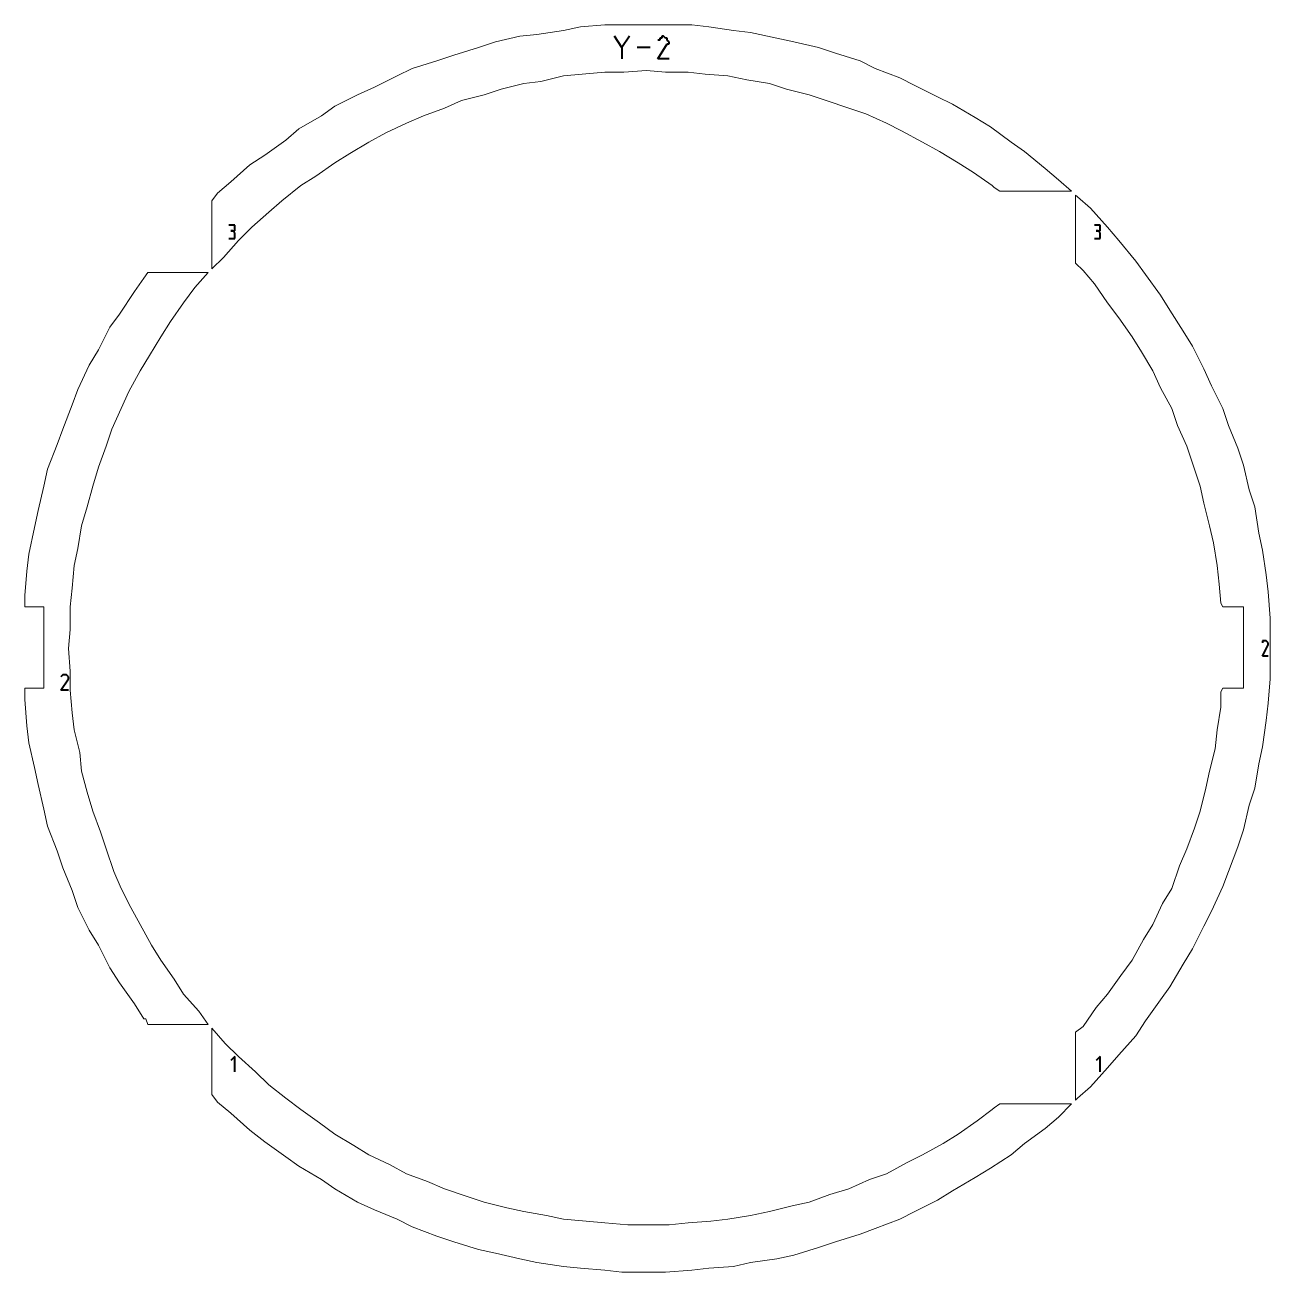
# Model space of a CAD drawing. Header units: millimetres. Extents: x -99 to 99, y -143 to 131.
# Drawn here: x -31.1 to 34.8, y -142.2 to -76.2 of the extents above; entities that cross this region are included whole.
import ezdxf

# ---------------------------------------------------------------- set-up
doc = ezdxf.new("R2010")
doc.units = ezdxf.units.MM
doc.header["$MEASUREMENT"] = 0
doc.layers.add('layer 1', color=7, linetype='Continuous')

msp = doc.modelspace()

# ---------------------------------------------------------------- linework, layer by layer
at = {"layer": 'layer 1', "color": 5, "lineweight": 13}
for points in [[(-2.645, -76.5404), (-2.645, -76.5404), (-4.0446, -76.7388), (-4.0446, -76.7388)], [(-1.7427, -76.3393), (-1.7427, -76.3393), (-2.645, -76.5404), (-2.645, -76.5404)], [(-0.4436, -76.2388), (-0.4436, -76.2388), (-1.7427, -76.3393), (-1.7427, -76.3393)], [(0.456, -76.2388), (0.456, -76.2388), (-0.4436, -76.2388), (-0.4436, -76.2388)], [(1.8556, -76.2388), (1.8556, -76.2388), (0.456, -76.2388), (0.456, -76.2388)], [(2.7578, -76.2388), (2.7578, -76.2388), (1.8556, -76.2388), (1.8556, -76.2388)], [(4.1575, -76.2388), (4.1575, -76.2388), (2.7578, -76.2388), (2.7578, -76.2388)], [(5.0571, -76.3393), (5.0571, -76.3393), (4.1575, -76.2388), (4.1575, -76.2388)], [(6.3562, -76.5404), (6.3562, -76.5404), (5.0571, -76.3393), (5.0571, -76.3393)], [(7.2557, -76.641), (7.2557, -76.641), (6.3562, -76.5404), (6.3562, -76.5404)], [(-6.2433, -77.141), (-6.2433, -77.141), (-7.1429, -77.44), (-7.1429, -77.44)], [(-4.9442, -76.8394), (-4.9442, -76.8394), (-6.2433, -77.141), (-6.2433, -77.141)], [(-4.0446, -76.7388), (-4.0446, -76.7388), (-4.9442, -76.8394), (-4.9442, -76.8394)], [(8.658, -76.9399), (8.658, -76.9399), (7.2557, -76.641), (7.2557, -76.641)], [(9.5576, -77.141), (9.5576, -77.141), (8.658, -76.9399), (8.658, -76.9399)], [(10.8567, -77.44), (10.8567, -77.44), (9.5576, -77.141), (9.5576, -77.141)], [(-8.4446, -77.8395), (-8.4446, -77.8395), (-9.3442, -78.1411), (-9.3442, -78.1411)], [(-7.1429, -77.44), (-7.1429, -77.44), (-8.4446, -77.8395), (-8.4446, -77.8395)], [(11.7563, -77.739), (11.7563, -77.739), (10.8567, -77.44), (10.8567, -77.44)], [(13.0581, -78.1411), (13.0581, -78.1411), (11.7563, -77.739), (11.7563, -77.739)], [(-10.6433, -78.5407), (-10.6433, -78.5407), (-11.445, -78.9402), (-11.445, -78.9402)], [(-9.3442, -78.1411), (-9.3442, -78.1411), (-10.6433, -78.5407), (-10.6433, -78.5407)], [(13.8571, -78.5407), (13.8571, -78.5407), (13.0581, -78.1411), (13.0581, -78.1411)], [(15.1588, -79.0407), (15.1588, -79.0407), (13.8571, -78.5407), (13.8571, -78.5407)], [(-11.445, -78.9402), (-11.445, -78.9402), (-12.6436, -79.5408), (-12.6436, -79.5408)], [(-3.8435, -79.2392), (-3.8435, -79.2392), (-2.645, -78.9402), (-2.645, -78.9402)], [(-2.645, -78.9402), (-2.645, -78.9402), (-1.6448, -78.8396), (-1.6448, -78.8396)], [(-1.6448, -78.8396), (-1.6448, -78.8396), (-0.4436, -78.7391), (-0.4436, -78.7391)], [(-0.4436, -78.7391), (-0.4436, -78.7391), (0.5565, -78.7391), (0.5565, -78.7391)], [(0.5565, -78.7391), (0.5565, -78.7391), (1.7577, -78.6412), (1.7577, -78.6412)], [(1.7577, -78.6412), (1.7577, -78.6412), (2.7578, -78.7391), (2.7578, -78.7391)], [(2.7578, -78.7391), (2.7578, -78.7391), (3.9564, -78.7391), (3.9564, -78.7391)], [(3.9564, -78.7391), (3.9564, -78.7391), (4.856, -78.8396), (4.856, -78.8396)], [(4.856, -78.8396), (4.856, -78.8396), (6.0572, -78.9402), (6.0572, -78.9402)], [(6.0572, -78.9402), (6.0572, -78.9402), (7.0573, -79.1413), (7.0573, -79.1413)], [(7.0573, -79.1413), (7.0573, -79.1413), (8.2559, -79.3397), (8.2559, -79.3397)], [(15.9579, -79.4402), (15.9579, -79.4402), (15.1588, -79.0407), (15.1588, -79.0407)], [(-12.6436, -79.5408), (-12.6436, -79.5408), (-13.5458, -79.9403), (-13.5458, -79.9403)], [(-6.8439, -79.9403), (-6.8439, -79.9403), (-5.9443, -79.6413), (-5.9443, -79.6413)], [(-5.9443, -79.6413), (-5.9443, -79.6413), (-4.7431, -79.3397), (-4.7431, -79.3397)], [(-4.7431, -79.3397), (-4.7431, -79.3397), (-3.8435, -79.2392), (-3.8435, -79.2392)], [(8.2559, -79.3397), (8.2559, -79.3397), (9.1581, -79.6413), (9.1581, -79.6413)], [(9.1581, -79.6413), (9.1581, -79.6413), (10.3567, -79.9403), (10.3567, -79.9403)], [(17.1565, -80.0408), (17.1565, -80.0408), (15.9579, -79.4402), (15.9579, -79.4402)], [(-13.5458, -79.9403), (-13.5458, -79.9403), (-14.7444, -80.5409), (-14.7444, -80.5409)], [(-8.9447, -80.6388), (-8.9447, -80.6388), (-8.0451, -80.2393), (-8.0451, -80.2393)], [(-8.0451, -80.2393), (-8.0451, -80.2393), (-6.8439, -79.9403), (-6.8439, -79.9403)], [(10.3567, -79.9403), (10.3567, -79.9403), (11.2562, -80.2393), (11.2562, -80.2393)], [(11.2562, -80.2393), (11.2562, -80.2393), (12.4575, -80.6388), (12.4575, -80.6388)], [(17.9581, -80.4404), (17.9581, -80.4404), (17.1565, -80.0408), (17.1565, -80.0408)], [(19.1567, -81.1389), (19.1567, -81.1389), (17.9581, -80.4404), (17.9581, -80.4404)], [(-15.4455, -81.041), (-15.4455, -81.041), (-16.6441, -81.7395), (-16.6441, -81.7395)], [(-14.7444, -80.5409), (-14.7444, -80.5409), (-15.4455, -81.041), (-15.4455, -81.041)], [(-10.9449, -81.4405), (-10.9449, -81.4405), (-10.0454, -81.041), (-10.0454, -81.041)], [(-10.0454, -81.041), (-10.0454, -81.041), (-8.9447, -80.6388), (-8.9447, -80.6388)], [(12.4575, -80.6388), (12.4575, -80.6388), (13.357, -80.9404), (13.357, -80.9404)], [(13.357, -80.9404), (13.357, -80.9404), (14.4577, -81.4405), (14.4577, -81.4405)], [(19.9584, -81.6389), (19.9584, -81.6389), (19.1567, -81.1389), (19.1567, -81.1389)], [(-16.6441, -81.7395), (-16.6441, -81.7395), (-17.3452, -82.3401), (-17.3452, -82.3401)], [(-12.0456, -81.9406), (-12.0456, -81.9406), (-10.9449, -81.4405), (-10.9449, -81.4405)], [(14.4577, -81.4405), (14.4577, -81.4405), (15.2567, -81.84), (15.2567, -81.84)], [(15.2567, -81.84), (15.2567, -81.84), (16.3574, -82.4406), (16.3574, -82.4406)], [(21.0591, -82.4406), (21.0591, -82.4406), (19.9584, -81.6389), (19.9584, -81.6389)], [(-17.3452, -82.3401), (-17.3452, -82.3401), (-18.4459, -83.1391), (-18.4459, -83.1391)], [(-13.9453, -83.0412), (-13.9453, -83.0412), (-12.9452, -82.4406), (-12.9452, -82.4406)], [(-12.9452, -82.4406), (-12.9452, -82.4406), (-12.0456, -81.9406), (-12.0456, -81.9406)], [(16.3574, -82.4406), (16.3574, -82.4406), (17.257, -82.9407), (17.257, -82.9407)], [(21.7576, -82.9407), (21.7576, -82.9407), (21.0591, -82.4406), (21.0591, -82.4406)], [(-18.4459, -83.1391), (-18.4459, -83.1391), (-19.2449, -83.6392), (-19.2449, -83.6392)], [(-14.7444, -83.5413), (-14.7444, -83.5413), (-13.9453, -83.0412), (-13.9453, -83.0412)], [(17.257, -82.9407), (17.257, -82.9407), (18.2571, -83.5413), (18.2571, -83.5413)], [(22.8582, -83.8403), (22.8582, -83.8403), (21.7576, -82.9407), (21.7576, -82.9407)], [(-19.2449, -83.6392), (-19.2449, -83.6392), (-20.245, -84.5414), (-20.245, -84.5414)], [(-15.7445, -84.2398), (-15.7445, -84.2398), (-14.7444, -83.5413), (-14.7444, -83.5413)], [(18.2571, -83.5413), (18.2571, -83.5413), (19.0588, -84.0414), (19.0588, -84.0414)], [(-16.5435, -84.7398), (-16.5435, -84.7398), (-15.7445, -84.2398), (-15.7445, -84.2398)], [(19.0588, -84.0414), (19.0588, -84.0414), (20.0589, -84.7398), (20.0589, -84.7398)], [(23.5594, -84.4409), (23.5594, -84.4409), (22.8582, -83.8403), (22.8582, -83.8403)], [(24.2579, -85.0415), (24.2579, -85.0415), (23.5594, -84.4409), (23.5594, -84.4409)], [(-20.9462, -85.1394), (-20.9462, -85.1394), (-21.2452, -85.5415), (-21.2452, -85.5415)], [(-20.245, -84.5414), (-20.245, -84.5414), (-20.9462, -85.1394), (-20.9462, -85.1394)], [(-17.5437, -85.5415), (-17.5437, -85.5415), (-16.5435, -84.7398), (-16.5435, -84.7398)], [(20.0589, -84.7398), (20.0589, -84.7398), (20.1568, -84.8404), (20.1568, -84.8404)], [(20.1568, -84.8404), (20.1568, -84.8404), (20.4585, -85.0415), (20.4585, -85.0415)], [(20.4585, -85.0415), (20.4585, -85.0415), (24.2579, -85.0415), (24.2579, -85.0415)], [(-21.2452, -85.5415), (-21.2452, -85.5415), (-21.2452, -89.1399), (-21.2452, -89.1399)], [(-18.2448, -86.1395), (-18.2448, -86.1395), (-17.5437, -85.5415), (-17.5437, -85.5415)], [(24.5595, -85.3405), (24.5595, -85.3405), (24.459, -85.2399), (24.459, -85.2399)], [(24.459, -85.2399), (24.459, -85.2399), (24.459, -88.8409), (24.459, -88.8409)], [(25.258, -85.9411), (25.258, -85.9411), (24.5595, -85.3405), (24.5595, -85.3405)], [(-19.1444, -86.9412), (-19.1444, -86.9412), (-18.2448, -86.1395), (-18.2448, -86.1395)], [(26.1576, -86.9412), (26.1576, -86.9412), (25.258, -85.9411), (25.258, -85.9411)], [(-19.8455, -87.6397), (-19.8455, -87.6397), (-19.1444, -86.9412), (-19.1444, -86.9412)], [(26.7582, -87.6397), (26.7582, -87.6397), (26.1576, -86.9412), (26.1576, -86.9412)], [(-20.6446, -88.5393), (-20.6446, -88.5393), (-19.8455, -87.6397), (-19.8455, -87.6397)], [(27.6578, -88.7403), (27.6578, -88.7403), (26.7582, -87.6397), (26.7582, -87.6397)], [(-21.2452, -89.1399), (-21.2452, -89.1399), (-20.6446, -88.5393), (-20.6446, -88.5393)], [(24.459, -88.8409), (24.459, -88.8409), (24.8585, -89.2404), (24.8585, -89.2404)], [(28.1578, -89.4415), (28.1578, -89.4415), (27.6578, -88.7403), (27.6578, -88.7403)], [(-24.8461, -89.6399), (-24.8461, -89.6399), (-25.3462, -90.3411), (-25.3462, -90.3411)], [(-24.6451, -89.341), (-24.6451, -89.341), (-24.8461, -89.6399), (-24.8461, -89.6399)], [(-21.4463, -89.341), (-21.4463, -89.341), (-24.6451, -89.341), (-24.6451, -89.341)], [(-22.1448, -90.14), (-22.1448, -90.14), (-21.4463, -89.341), (-21.4463, -89.341)], [(24.8585, -89.2404), (24.8585, -89.2404), (25.4591, -89.9416), (25.4591, -89.9416)], [(28.9595, -90.5395), (28.9595, -90.5395), (28.1578, -89.4415), (28.1578, -89.4415)], [(-25.3462, -90.3411), (-25.3462, -90.3411), (-26.1453, -91.5396), (-26.1453, -91.5396)], [(-22.7454, -90.9417), (-22.7454, -90.9417), (-22.1448, -90.14), (-22.1448, -90.14)], [(25.4591, -89.9416), (25.4591, -89.9416), (26.1576, -90.9417), (26.1576, -90.9417)], [(-23.4465, -91.9392), (-23.4465, -91.9392), (-22.7454, -90.9417), (-22.7454, -90.9417)], [(26.1576, -90.9417), (26.1576, -90.9417), (26.7582, -91.7407), (26.7582, -91.7407)], [(29.4596, -91.3412), (29.4596, -91.3412), (28.9595, -90.5395), (28.9595, -90.5395)], [(-26.1453, -91.5396), (-26.1453, -91.5396), (-26.6453, -92.2408), (-26.6453, -92.2408)], [(26.7582, -91.7407), (26.7582, -91.7407), (27.4593, -92.7408), (27.4593, -92.7408)], [(30.1581, -92.4392), (30.1581, -92.4392), (29.4596, -91.3412), (29.4596, -91.3412)], [(-26.6453, -92.2408), (-26.6453, -92.2408), (-27.2459, -93.4393), (-27.2459, -93.4393)], [(-23.9466, -92.7408), (-23.9466, -92.7408), (-23.4465, -91.9392), (-23.4465, -91.9392)], [(-24.5445, -93.741), (-24.5445, -93.741), (-23.9466, -92.7408), (-23.9466, -92.7408)], [(27.4593, -92.7408), (27.4593, -92.7408), (27.9594, -93.5399), (27.9594, -93.5399)], [(30.6581, -93.2409), (30.6581, -93.2409), (30.1581, -92.4392), (30.1581, -92.4392)], [(-27.2459, -93.4393), (-27.2459, -93.4393), (-27.746, -94.241), (-27.746, -94.241)], [(27.9594, -93.5399), (27.9594, -93.5399), (28.5574, -94.54), (28.5574, -94.54)], [(31.2587, -94.4395), (31.2587, -94.4395), (30.6581, -93.2409), (30.6581, -93.2409)], [(-27.746, -94.241), (-27.746, -94.241), (-28.3466, -95.5401), (-28.3466, -95.5401)], [(-25.0446, -94.54), (-25.0446, -94.54), (-24.5445, -93.741), (-24.5445, -93.741)], [(-25.6452, -95.6407), (-25.6452, -95.6407), (-25.0446, -94.54), (-25.0446, -94.54)], [(28.5574, -94.54), (28.5574, -94.54), (28.9595, -95.4396), (28.9595, -95.4396)], [(31.6583, -95.3417), (31.6583, -95.3417), (31.2587, -94.4395), (31.2587, -94.4395)], [(-28.3466, -95.5401), (-28.3466, -95.5401), (-28.6456, -96.3418), (-28.6456, -96.3418)], [(-26.0447, -96.5403), (-26.0447, -96.5403), (-25.6452, -95.6407), (-25.6452, -95.6407)], [(28.9595, -95.4396), (28.9595, -95.4396), (29.5575, -96.5403), (29.5575, -96.5403)], [(32.2589, -96.5403), (32.2589, -96.5403), (31.6583, -95.3417), (31.6583, -95.3417)], [(-28.6456, -96.3418), (-28.6456, -96.3418), (-29.1456, -97.6409), (-29.1456, -97.6409)], [(-26.5448, -97.6409), (-26.5448, -97.6409), (-26.0447, -96.5403), (-26.0447, -96.5403)], [(29.5575, -96.5403), (29.5575, -96.5403), (29.8591, -97.4398), (29.8591, -97.4398)], [(32.5578, -97.4398), (32.5578, -97.4398), (32.2589, -96.5403), (32.2589, -96.5403)], [(-29.1456, -97.6409), (-29.1456, -97.6409), (-29.4446, -98.44), (-29.4446, -98.44)], [(-26.8464, -98.5405), (-26.8464, -98.5405), (-26.5448, -97.6409), (-26.5448, -97.6409)], [(29.8591, -97.4398), (29.8591, -97.4398), (30.3592, -98.5405), (30.3592, -98.5405)], [(33.0579, -98.6411), (33.0579, -98.6411), (32.5578, -97.4398), (32.5578, -97.4398)], [(-29.4446, -98.44), (-29.4446, -98.44), (-29.9447, -99.7417), (-29.9447, -99.7417)], [(-27.2459, -99.6412), (-27.2459, -99.6412), (-26.8464, -98.5405), (-26.8464, -98.5405)], [(30.3592, -98.5405), (30.3592, -98.5405), (30.6581, -99.4401), (30.6581, -99.4401)], [(33.3595, -99.5406), (33.3595, -99.5406), (33.0579, -98.6411), (33.0579, -98.6411)], [(-27.5449, -100.6413), (-27.5449, -100.6413), (-27.2459, -99.6412), (-27.2459, -99.6412)], [(30.6581, -99.4401), (30.6581, -99.4401), (31.0577, -100.6413), (31.0577, -100.6413)], [(33.6585, -100.8397), (33.6585, -100.8397), (33.3595, -99.5406), (33.3595, -99.5406)], [(-29.9447, -99.7417), (-29.9447, -99.7417), (-30.1458, -100.6413), (-30.1458, -100.6413)], [(-30.1458, -100.6413), (-30.1458, -100.6413), (-30.4447, -101.9404), (-30.4447, -101.9404)], [(-27.8465, -101.742), (-27.8465, -101.742), (-27.5449, -100.6413), (-27.5449, -100.6413)], [(31.0577, -100.6413), (31.0577, -100.6413), (31.2587, -101.5409), (31.2587, -101.5409)], [(33.9601, -101.742), (33.9601, -101.742), (33.6585, -100.8397), (33.6585, -100.8397)], [(31.2587, -101.5409), (31.2587, -101.5409), (31.5577, -102.7421), (31.5577, -102.7421)], [(-30.4447, -101.9404), (-30.4447, -101.9404), (-30.6458, -102.84), (-30.6458, -102.84)], [(-28.1455, -102.7421), (-28.1455, -102.7421), (-27.8465, -101.742), (-27.8465, -101.742)], [(34.1586, -103.1416), (34.1586, -103.1416), (33.9601, -101.742), (33.9601, -101.742)], [(-30.6458, -102.84), (-30.6458, -102.84), (-30.9448, -104.2396), (-30.9448, -104.2396)], [(-28.3466, -103.9407), (-28.3466, -103.9407), (-28.1455, -102.7421), (-28.1455, -102.7421)], [(31.5577, -102.7421), (31.5577, -102.7421), (31.7588, -103.6417), (31.7588, -103.6417)], [(34.3597, -104.0412), (34.3597, -104.0412), (34.1586, -103.1416), (34.1586, -103.1416)], [(-30.9448, -104.2396), (-30.9448, -104.2396), (-31.0453, -105.1419), (-31.0453, -105.1419)], [(-28.545, -104.8402), (-28.545, -104.8402), (-28.3466, -103.9407), (-28.3466, -103.9407)], [(31.7588, -103.6417), (31.7588, -103.6417), (31.9599, -104.8402), (31.9599, -104.8402)], [(34.5581, -105.3403), (34.5581, -105.3403), (34.3597, -104.0412), (34.3597, -104.0412)], [(-28.6456, -106.0414), (-28.6456, -106.0414), (-28.545, -104.8402), (-28.545, -104.8402)], [(31.9599, -104.8402), (31.9599, -104.8402), (32.0578, -105.8404), (32.0578, -105.8404)], [(-31.0453, -105.1419), (-31.0453, -105.1419), (-31.1459, -106.441), (-31.1459, -106.441)], [(34.6586, -106.2399), (34.6586, -106.2399), (34.5581, -105.3403), (34.5581, -105.3403)], [(-28.7461, -107.0416), (-28.7461, -107.0416), (-28.6456, -106.0414), (-28.6456, -106.0414)], [(32.0578, -105.8404), (32.0578, -105.8404), (32.1583, -106.8405), (32.1583, -106.8405)], [(34.7592, -107.6422), (34.7592, -107.6422), (34.6586, -106.2399), (34.6586, -106.2399)], [(-31.1459, -106.441), (-31.1459, -106.441), (-31.1459, -106.8405), (-31.1459, -106.8405)], [(-31.1459, -106.8405), (-31.1459, -106.8405), (-31.1459, -107.0416), (-31.1459, -107.0416)], [(32.1583, -106.8405), (32.1583, -106.8405), (32.2589, -107.0416), (32.2589, -107.0416)], [(-31.1459, -107.0416), (-31.1459, -107.0416), (-30.1458, -107.0416), (-30.1458, -107.0416)], [(-30.1458, -107.0416), (-30.1458, -107.0416), (-30.1458, -111.3411), (-30.1458, -111.3411)], [(-28.7461, -108.2401), (-28.7461, -108.2401), (-28.7461, -107.0416), (-28.7461, -107.0416)], [(32.2589, -107.0416), (32.2589, -107.0416), (33.3595, -107.0416), (33.3595, -107.0416)], [(33.3595, -107.0416), (33.3595, -107.0416), (33.3595, -111.3411), (33.3595, -111.3411)], [(-28.8466, -109.2403), (-28.8466, -109.2403), (-28.7461, -108.2401), (-28.7461, -108.2401)], [(34.7592, -108.5418), (34.7592, -108.5418), (34.7592, -107.6422), (34.7592, -107.6422)], [(34.7592, -109.9414), (34.7592, -109.9414), (34.7592, -108.5418), (34.7592, -108.5418)], [(-28.7461, -110.4415), (-28.7461, -110.4415), (-28.8466, -109.2403), (-28.8466, -109.2403)], [(34.7592, -110.841), (34.7592, -110.841), (34.7592, -109.9414), (34.7592, -109.9414)], [(-28.7461, -111.4416), (-28.7461, -111.4416), (-28.7461, -110.4415), (-28.7461, -110.4415)], [(34.6586, -112.1401), (34.6586, -112.1401), (34.7592, -110.841), (34.7592, -110.841)], [(-30.1458, -111.3411), (-30.1458, -111.3411), (-31.1459, -111.3411), (-31.1459, -111.3411)], [(-31.1459, -111.3411), (-31.1459, -111.3411), (-31.1459, -111.5421), (-31.1459, -111.5421)], [(-31.1459, -111.5421), (-31.1459, -111.5421), (-31.1459, -111.9417), (-31.1459, -111.9417)], [(-28.6456, -112.6402), (-28.6456, -112.6402), (-28.7461, -111.4416), (-28.7461, -111.4416)], [(32.2589, -111.3411), (32.2589, -111.3411), (32.1583, -111.5421), (32.1583, -111.5421)], [(32.1583, -111.5421), (32.1583, -111.5421), (32.1583, -112.3412), (32.1583, -112.3412)], [(33.3595, -111.3411), (33.3595, -111.3411), (32.2589, -111.3411), (32.2589, -111.3411)], [(-31.1459, -111.9417), (-31.1459, -111.9417), (-31.0453, -113.3413), (-31.0453, -113.3413)], [(34.5581, -113.0423), (34.5581, -113.0423), (34.6586, -112.1401), (34.6586, -112.1401)], [(-28.545, -113.5424), (-28.545, -113.5424), (-28.6456, -112.6402), (-28.6456, -112.6402)], [(32.1583, -112.3412), (32.1583, -112.3412), (31.9599, -113.5424), (31.9599, -113.5424)], [(-31.0453, -113.3413), (-31.0453, -113.3413), (-30.9448, -114.2409), (-30.9448, -114.2409)], [(34.3597, -114.442), (34.3597, -114.442), (34.5581, -113.0423), (34.5581, -113.0423)], [(-28.246, -114.741), (-28.246, -114.741), (-28.545, -113.5424), (-28.545, -113.5424)], [(31.9599, -113.5424), (31.9599, -113.5424), (31.8594, -114.5425), (31.8594, -114.5425)], [(-30.9448, -114.2409), (-30.9448, -114.2409), (-30.6458, -115.54), (-30.6458, -115.54)], [(-28.1455, -115.7411), (-28.1455, -115.7411), (-28.246, -114.741), (-28.246, -114.741)], [(31.8594, -114.5425), (31.8594, -114.5425), (31.5577, -115.7411), (31.5577, -115.7411)], [(34.1586, -115.3416), (34.1586, -115.3416), (34.3597, -114.442), (34.3597, -114.442)], [(33.9601, -116.6407), (33.9601, -116.6407), (34.1586, -115.3416), (34.1586, -115.3416)], [(-30.6458, -115.54), (-30.6458, -115.54), (-30.4447, -116.4422), (-30.4447, -116.4422)], [(-27.8465, -116.8417), (-27.8465, -116.8417), (-28.1455, -115.7411), (-28.1455, -115.7411)], [(31.5577, -115.7411), (31.5577, -115.7411), (31.3593, -116.6407), (31.3593, -116.6407)], [(-30.4447, -116.4422), (-30.4447, -116.4422), (-30.1458, -117.7413), (-30.1458, -117.7413)], [(31.3593, -116.6407), (31.3593, -116.6407), (31.0577, -117.8419), (31.0577, -117.8419)], [(33.6585, -117.5402), (33.6585, -117.5402), (33.9601, -116.6407), (33.9601, -116.6407)], [(-27.5449, -117.8419), (-27.5449, -117.8419), (-27.8465, -116.8417), (-27.8465, -116.8417)], [(-30.1458, -117.7413), (-30.1458, -117.7413), (-29.9447, -118.6409), (-29.9447, -118.6409)], [(-27.1454, -118.9425), (-27.1454, -118.9425), (-27.5449, -117.8419), (-27.5449, -117.8419)], [(31.0577, -117.8419), (31.0577, -117.8419), (30.7587, -118.7414), (30.7587, -118.7414)], [(33.3595, -118.842), (33.3595, -118.842), (33.6585, -117.5402), (33.6585, -117.5402)], [(-29.9447, -118.6409), (-29.9447, -118.6409), (-29.4446, -119.9427), (-29.4446, -119.9427)], [(30.7587, -118.7414), (30.7587, -118.7414), (30.3592, -119.8421), (30.3592, -119.8421)], [(-26.8464, -119.8421), (-26.8464, -119.8421), (-27.1454, -118.9425), (-27.1454, -118.9425)], [(33.0579, -119.7416), (33.0579, -119.7416), (33.3595, -118.842), (33.3595, -118.842)], [(-29.4446, -119.9427), (-29.4446, -119.9427), (-29.1456, -120.8422), (-29.1456, -120.8422)], [(-26.4442, -121.0407), (-26.4442, -121.0407), (-26.8464, -119.8421), (-26.8464, -119.8421)], [(30.3592, -119.8421), (30.3592, -119.8421), (29.9596, -120.7417), (29.9596, -120.7417)], [(32.5578, -121.0407), (32.5578, -121.0407), (33.0579, -119.7416), (33.0579, -119.7416)], [(29.9596, -120.7417), (29.9596, -120.7417), (29.5575, -121.9403), (29.5575, -121.9403)], [(-29.1456, -120.8422), (-29.1456, -120.8422), (-28.6456, -122.0408), (-28.6456, -122.0408)], [(-26.0447, -121.9403), (-26.0447, -121.9403), (-26.4442, -121.0407), (-26.4442, -121.0407)], [(32.2589, -121.8424), (32.2589, -121.8424), (32.5578, -121.0407), (32.5578, -121.0407)], [(-28.6456, -122.0408), (-28.6456, -122.0408), (-28.3466, -122.9404), (-28.3466, -122.9404)], [(-25.5447, -122.9404), (-25.5447, -122.9404), (-26.0447, -121.9403), (-26.0447, -121.9403)], [(29.5575, -121.9403), (29.5575, -121.9403), (29.0574, -122.742), (29.0574, -122.742)], [(31.6583, -123.1415), (31.6583, -123.1415), (32.2589, -121.8424), (32.2589, -121.8424)], [(29.0574, -122.742), (29.0574, -122.742), (28.5574, -123.8426), (28.5574, -123.8426)], [(-28.3466, -122.9404), (-28.3466, -122.9404), (-27.746, -124.1416), (-27.746, -124.1416)], [(-25.0446, -123.8426), (-25.0446, -123.8426), (-25.5447, -122.9404), (-25.5447, -122.9404)], [(31.2587, -123.9405), (31.2587, -123.9405), (31.6583, -123.1415), (31.6583, -123.1415)], [(-24.4466, -124.9406), (-24.4466, -124.9406), (-25.0446, -123.8426), (-25.0446, -123.8426)], [(28.5574, -123.8426), (28.5574, -123.8426), (28.0573, -124.6417), (28.0573, -124.6417)], [(30.6581, -125.1417), (30.6581, -125.1417), (31.2587, -123.9405), (31.2587, -123.9405)], [(-27.746, -124.1416), (-27.746, -124.1416), (-27.2459, -124.9406), (-27.2459, -124.9406)], [(28.0573, -124.6417), (28.0573, -124.6417), (27.4593, -125.7423), (27.4593, -125.7423)], [(-27.2459, -124.9406), (-27.2459, -124.9406), (-26.6453, -126.1419), (-26.6453, -126.1419)], [(-23.9466, -125.7423), (-23.9466, -125.7423), (-24.4466, -124.9406), (-24.4466, -124.9406)], [(30.1581, -125.9408), (30.1581, -125.9408), (30.6581, -125.1417), (30.6581, -125.1417)], [(-23.2454, -126.7425), (-23.2454, -126.7425), (-23.9466, -125.7423), (-23.9466, -125.7423)], [(27.4593, -125.7423), (27.4593, -125.7423), (26.8587, -126.5414), (26.8587, -126.5414)], [(29.4596, -127.142), (29.4596, -127.142), (30.1581, -125.9408), (30.1581, -125.9408)], [(-26.6453, -126.1419), (-26.6453, -126.1419), (-26.1453, -126.9409), (-26.1453, -126.9409)], [(26.8587, -126.5414), (26.8587, -126.5414), (26.1576, -127.5415), (26.1576, -127.5415)], [(-26.1453, -126.9409), (-26.1453, -126.9409), (-25.3462, -128.0415), (-25.3462, -128.0415)], [(-22.7454, -127.5415), (-22.7454, -127.5415), (-23.2454, -126.7425), (-23.2454, -126.7425)], [(28.9595, -127.8405), (28.9595, -127.8405), (29.4596, -127.142), (29.4596, -127.142)], [(-25.3462, -128.0415), (-25.3462, -128.0415), (-24.8461, -128.8406), (-24.8461, -128.8406)], [(-21.9463, -128.4411), (-21.9463, -128.4411), (-22.7454, -127.5415), (-22.7454, -127.5415)], [(26.1576, -127.5415), (26.1576, -127.5415), (25.5596, -128.2426), (25.5596, -128.2426)], [(28.1578, -128.9411), (28.1578, -128.9411), (28.9595, -127.8405), (28.9595, -127.8405)], [(-21.4463, -129.1422), (-21.4463, -129.1422), (-21.9463, -128.4411), (-21.9463, -128.4411)], [(25.5596, -128.2426), (25.5596, -128.2426), (24.8585, -129.2428), (24.8585, -129.2428)], [(-24.8461, -128.8406), (-24.8461, -128.8406), (-24.7456, -128.8406), (-24.7456, -128.8406)], [(-24.7456, -128.8406), (-24.7456, -128.8406), (-24.6451, -129.1422), (-24.6451, -129.1422)], [(-24.6451, -129.1422), (-24.6451, -129.1422), (-21.4463, -129.1422), (-21.4463, -129.1422)], [(-20.544, -130.1424), (-20.544, -130.1424), (-21.2452, -129.3407), (-21.2452, -129.3407)], [(-21.2452, -129.3407), (-21.2452, -129.3407), (-21.2452, -132.8411), (-21.2452, -132.8411)], [(24.8585, -129.2428), (24.8585, -129.2428), (24.459, -129.5417), (24.459, -129.5417)], [(27.6578, -129.7428), (27.6578, -129.7428), (28.1578, -128.9411), (28.1578, -128.9411)], [(24.459, -129.5417), (24.459, -129.5417), (24.459, -133.1427), (24.459, -133.1427)], [(26.7582, -130.743), (26.7582, -130.743), (27.6578, -129.7428), (27.6578, -129.7428)], [(-19.8455, -130.8409), (-19.8455, -130.8409), (-20.544, -130.1424), (-20.544, -130.1424)], [(-18.9459, -131.6425), (-18.9459, -131.6425), (-19.8455, -130.8409), (-19.8455, -130.8409)], [(26.1576, -131.4415), (26.1576, -131.4415), (26.7582, -130.743), (26.7582, -130.743)], [(-18.2448, -132.341), (-18.2448, -132.341), (-18.9459, -131.6425), (-18.9459, -131.6425)], [(25.258, -132.4416), (25.258, -132.4416), (26.1576, -131.4415), (26.1576, -131.4415)], [(-17.3452, -133.0422), (-17.3452, -133.0422), (-18.2448, -132.341), (-18.2448, -132.341)], [(24.5595, -133.0422), (24.5595, -133.0422), (25.258, -132.4416), (25.258, -132.4416)], [(-21.2452, -132.8411), (-21.2452, -132.8411), (-20.9462, -133.2433), (-20.9462, -133.2433)], [(-20.9462, -133.2433), (-20.9462, -133.2433), (-20.245, -133.8412), (-20.245, -133.8412)], [(-16.5435, -133.6428), (-16.5435, -133.6428), (-17.3452, -133.0422), (-17.3452, -133.0422)], [(24.459, -133.1427), (24.459, -133.1427), (24.5595, -133.0422), (24.5595, -133.0422)], [(-20.245, -133.8412), (-20.245, -133.8412), (-19.2449, -134.7408), (-19.2449, -134.7408)], [(-15.546, -134.3413), (-15.546, -134.3413), (-16.5435, -133.6428), (-16.5435, -133.6428)], [(20.0589, -133.6428), (20.0589, -133.6428), (19.2572, -134.2407), (19.2572, -134.2407)], [(20.1568, -133.5422), (20.1568, -133.5422), (20.0589, -133.6428), (20.0589, -133.6428)], [(20.4585, -133.3412), (20.4585, -133.3412), (20.1568, -133.5422), (20.1568, -133.5422)], [(24.2579, -133.3412), (24.2579, -133.3412), (20.4585, -133.3412), (20.4585, -133.3412)], [(23.5594, -134.0423), (23.5594, -134.0423), (24.2579, -133.3412), (24.2579, -133.3412)], [(-14.7444, -134.9419), (-14.7444, -134.9419), (-15.546, -134.3413), (-15.546, -134.3413)], [(19.2572, -134.2407), (19.2572, -134.2407), (18.2571, -134.9419), (18.2571, -134.9419)], [(21.7576, -135.442), (21.7576, -135.442), (22.8582, -134.6429), (22.8582, -134.6429)], [(22.8582, -134.6429), (22.8582, -134.6429), (23.5594, -134.0423), (23.5594, -134.0423)], [(-19.2449, -134.7408), (-19.2449, -134.7408), (-18.4459, -135.3414), (-18.4459, -135.3414)], [(-13.7442, -135.5425), (-13.7442, -135.5425), (-14.7444, -134.9419), (-14.7444, -134.9419)], [(18.2571, -134.9419), (18.2571, -134.9419), (17.4581, -135.442), (17.4581, -135.442)], [(-18.4459, -135.3414), (-18.4459, -135.3414), (-17.3452, -136.1431), (-17.3452, -136.1431)], [(-12.9452, -136.0425), (-12.9452, -136.0425), (-13.7442, -135.5425), (-13.7442, -135.5425)], [(17.4581, -135.442), (17.4581, -135.442), (16.3574, -136.0425), (16.3574, -136.0425)], [(21.0591, -136.0425), (21.0591, -136.0425), (21.7576, -135.442), (21.7576, -135.442)], [(-17.3452, -136.1431), (-17.3452, -136.1431), (-16.6441, -136.6432), (-16.6441, -136.6432)], [(-11.8445, -136.5426), (-11.8445, -136.5426), (-12.9452, -136.0425), (-12.9452, -136.0425)], [(-10.9449, -137.0427), (-10.9449, -137.0427), (-11.8445, -136.5426), (-11.8445, -136.5426)], [(15.5584, -136.4421), (15.5584, -136.4421), (14.4577, -137.0427), (14.4577, -137.0427)], [(16.3574, -136.0425), (16.3574, -136.0425), (15.5584, -136.4421), (15.5584, -136.4421)], [(19.9584, -136.741), (19.9584, -136.741), (21.0591, -136.0425), (21.0591, -136.0425)], [(-16.6441, -136.6432), (-16.6441, -136.6432), (-15.4455, -137.3417), (-15.4455, -137.3417)], [(-9.8443, -137.4422), (-9.8443, -137.4422), (-10.9449, -137.0427), (-10.9449, -137.0427)], [(14.4577, -137.0427), (14.4577, -137.0427), (13.5581, -137.3417), (13.5581, -137.3417)], [(17.9581, -137.9423), (17.9581, -137.9423), (19.1567, -137.2411), (19.1567, -137.2411)], [(19.1567, -137.2411), (19.1567, -137.2411), (19.9584, -136.741), (19.9584, -136.741)], [(-15.4455, -137.3417), (-15.4455, -137.3417), (-14.7444, -137.8417), (-14.7444, -137.8417)], [(-14.7444, -137.8417), (-14.7444, -137.8417), (-13.5458, -138.5429), (-13.5458, -138.5429)], [(-8.9447, -137.8417), (-8.9447, -137.8417), (-9.8443, -137.4422), (-9.8443, -137.4422)], [(-7.7435, -138.2412), (-7.7435, -138.2412), (-8.9447, -137.8417), (-8.9447, -137.8417)], [(12.4575, -137.8417), (12.4575, -137.8417), (11.4573, -138.1433), (11.4573, -138.1433)], [(13.5581, -137.3417), (13.5581, -137.3417), (12.4575, -137.8417), (12.4575, -137.8417)], [(17.1565, -138.4423), (17.1565, -138.4423), (17.9581, -137.9423), (17.9581, -137.9423)], [(-13.5458, -138.5429), (-13.5458, -138.5429), (-12.6436, -138.9424), (-12.6436, -138.9424)], [(-6.8439, -138.5429), (-6.8439, -138.5429), (-7.7435, -138.2412), (-7.7435, -138.2412)], [(-5.6427, -138.8419), (-5.6427, -138.8419), (-6.8439, -138.5429), (-6.8439, -138.5429)], [(10.3567, -138.5429), (10.3567, -138.5429), (9.4571, -138.7413), (9.4571, -138.7413)], [(11.4573, -138.1433), (11.4573, -138.1433), (10.3567, -138.5429), (10.3567, -138.5429)], [(15.9579, -139.0429), (15.9579, -139.0429), (17.1565, -138.4423), (17.1565, -138.4423)], [(-12.6436, -138.9424), (-12.6436, -138.9424), (-11.445, -139.4425), (-11.445, -139.4425)], [(-4.7431, -139.0429), (-4.7431, -139.0429), (-5.6427, -138.8419), (-5.6427, -138.8419)], [(-3.5445, -139.2414), (-3.5445, -139.2414), (-4.7431, -139.0429), (-4.7431, -139.0429)], [(-2.645, -139.4425), (-2.645, -139.4425), (-3.5445, -139.2414), (-3.5445, -139.2414)], [(7.2557, -139.2414), (7.2557, -139.2414), (6.0572, -139.4425), (6.0572, -139.4425)], [(8.2559, -139.0429), (8.2559, -139.0429), (7.2557, -139.2414), (7.2557, -139.2414)], [(9.4571, -138.7413), (9.4571, -138.7413), (8.2559, -139.0429), (8.2559, -139.0429)], [(15.1588, -139.4425), (15.1588, -139.4425), (15.9579, -139.0429), (15.9579, -139.0429)], [(-11.445, -139.4425), (-11.445, -139.4425), (-10.6433, -139.842), (-10.6433, -139.842)], [(-10.6433, -139.842), (-10.6433, -139.842), (-9.3442, -140.342), (-9.3442, -140.342)], [(-1.4438, -139.543), (-1.4438, -139.543), (-2.645, -139.4425), (-2.645, -139.4425)], [(-0.4436, -139.6409), (-0.4436, -139.6409), (-1.4438, -139.543), (-1.4438, -139.543)], [(0.7576, -139.7414), (0.7576, -139.7414), (-0.4436, -139.6409), (-0.4436, -139.6409)], [(1.7577, -139.7414), (1.7577, -139.7414), (0.7576, -139.7414), (0.7576, -139.7414)], [(2.9563, -139.7414), (2.9563, -139.7414), (1.7577, -139.7414), (1.7577, -139.7414)], [(3.9564, -139.6409), (3.9564, -139.6409), (2.9563, -139.7414), (2.9563, -139.7414)], [(5.1576, -139.543), (5.1576, -139.543), (3.9564, -139.6409), (3.9564, -139.6409)], [(6.0572, -139.4425), (6.0572, -139.4425), (5.1576, -139.543), (5.1576, -139.543)], [(13.8571, -139.9425), (13.8571, -139.9425), (15.1588, -139.4425), (15.1588, -139.4425)], [(-9.3442, -140.342), (-9.3442, -140.342), (-8.4446, -140.641), (-8.4446, -140.641)], [(11.7563, -140.641), (11.7563, -140.641), (13.0581, -140.2415), (13.0581, -140.2415)], [(13.0581, -140.2415), (13.0581, -140.2415), (13.8571, -139.9425), (13.8571, -139.9425)], [(-8.4446, -140.641), (-8.4446, -140.641), (-7.1429, -141.0432), (-7.1429, -141.0432)], [(-7.1429, -141.0432), (-7.1429, -141.0432), (-6.2433, -141.2416), (-6.2433, -141.2416)], [(-6.2433, -141.2416), (-6.2433, -141.2416), (-4.9442, -141.5432), (-4.9442, -141.5432)], [(9.5576, -141.3422), (9.5576, -141.3422), (10.8567, -140.9426), (10.8567, -140.9426)], [(10.8567, -140.9426), (10.8567, -140.9426), (11.7563, -140.641), (11.7563, -140.641)], [(-4.9442, -141.5432), (-4.9442, -141.5432), (-4.0446, -141.7417), (-4.0446, -141.7417)], [(-4.0446, -141.7417), (-4.0446, -141.7417), (-2.645, -141.9428), (-2.645, -141.9428)], [(6.3562, -141.9428), (6.3562, -141.9428), (7.2557, -141.7417), (7.2557, -141.7417)], [(7.2557, -141.7417), (7.2557, -141.7417), (8.658, -141.5432), (8.658, -141.5432)], [(8.658, -141.5432), (8.658, -141.5432), (9.5576, -141.3422), (9.5576, -141.3422)], [(-2.645, -141.9428), (-2.645, -141.9428), (-1.7427, -142.0433), (-1.7427, -142.0433)], [(-1.7427, -142.0433), (-1.7427, -142.0433), (-0.4436, -142.1412), (-0.4436, -142.1412)], [(-0.4436, -142.1412), (-0.4436, -142.1412), (0.456, -142.2417), (0.456, -142.2417)], [(0.456, -142.2417), (0.456, -142.2417), (1.8556, -142.2417), (1.8556, -142.2417)], [(1.8556, -142.2417), (1.8556, -142.2417), (2.7578, -142.2417), (2.7578, -142.2417)], [(2.7578, -142.2417), (2.7578, -142.2417), (4.1575, -142.1412), (4.1575, -142.1412)], [(4.1575, -142.1412), (4.1575, -142.1412), (5.0571, -142.0433), (5.0571, -142.0433)], [(5.0571, -142.0433), (5.0571, -142.0433), (6.3562, -141.9428), (6.3562, -141.9428)]]:
    msp.add_open_spline(points, degree=3, dxfattribs=at)
at = {"layer": 'layer 1', "color": 1, "lineweight": 40}
for points in [[(0.456, -77.44), (0.456, -77.44), (0.0564, -76.8394), (0.0564, -76.8394)], [(0.8555, -76.8394), (0.8555, -76.8394), (0.456, -77.44), (0.456, -77.44)], [(2.4562, -77.0405), (2.4562, -77.0405), (2.3557, -77.0405), (2.3557, -77.0405)], [(2.5567, -76.9399), (2.5567, -76.9399), (2.4562, -76.9399), (2.4562, -76.9399)], [(2.4562, -76.9399), (2.4562, -76.9399), (2.4562, -76.9399), (2.4562, -76.9399)], [(2.4562, -76.9399), (2.4562, -76.9399), (2.4562, -77.0405), (2.4562, -77.0405)], [(2.6573, -76.8394), (2.6573, -76.8394), (2.5567, -76.8394), (2.5567, -76.8394)], [(2.5567, -76.8394), (2.5567, -76.8394), (2.5567, -76.9399), (2.5567, -76.9399)], [(2.5567, -76.9399), (2.5567, -76.9399), (2.5567, -76.9399), (2.5567, -76.9399)], [(2.7578, -76.9399), (2.7578, -76.9399), (2.6573, -76.8394), (2.6573, -76.8394)], [(2.6573, -76.8394), (2.6573, -76.8394), (2.6573, -76.8394), (2.6573, -76.8394)], [(2.8557, -76.9399), (2.8557, -76.9399), (2.7578, -76.9399), (2.7578, -76.9399)], [(2.7578, -76.9399), (2.7578, -76.9399), (2.7578, -76.9399), (2.7578, -76.9399)], [(2.7578, -76.9399), (2.7578, -76.9399), (2.7578, -76.9399), (2.7578, -76.9399)], [(2.8557, -77.0405), (2.8557, -77.0405), (2.8557, -76.9399), (2.8557, -76.9399)], [(2.8557, -76.9399), (2.8557, -76.9399), (2.8557, -76.9399), (2.8557, -76.9399)], [(2.9563, -77.141), (2.9563, -77.141), (2.8557, -77.0405), (2.8557, -77.0405)], [(2.8557, -77.0405), (2.8557, -77.0405), (2.8557, -77.0405), (2.8557, -77.0405)], [(2.9563, -77.2389), (2.9563, -77.2389), (2.9563, -77.141), (2.9563, -77.141)], [(2.9563, -77.141), (2.9563, -77.141), (2.9563, -77.141), (2.9563, -77.141)], [(0.456, -77.44), (0.456, -77.44), (0.456, -78.0406), (0.456, -78.0406)], [(1.9561, -77.44), (1.9561, -77.44), (1.2576, -77.44), (1.2576, -77.44)], [(2.3557, -78.0406), (2.3557, -78.0406), (2.8557, -77.2389), (2.8557, -77.2389)], [(2.8557, -77.2389), (2.8557, -77.2389), (2.8557, -77.2389), (2.8557, -77.2389)], [(2.8557, -77.2389), (2.8557, -77.2389), (2.8557, -77.2389), (2.8557, -77.2389)], [(2.8557, -77.2389), (2.8557, -77.2389), (2.8557, -77.2389), (2.8557, -77.2389)], [(2.8557, -77.2389), (2.8557, -77.2389), (2.8557, -77.2389), (2.8557, -77.2389)], [(2.8557, -77.2389), (2.8557, -77.2389), (2.8557, -77.2389), (2.8557, -77.2389)], [(2.8557, -77.2389), (2.8557, -77.2389), (2.8557, -77.2389), (2.8557, -77.2389)], [(2.8557, -77.2389), (2.8557, -77.2389), (2.8557, -77.2389), (2.8557, -77.2389)], [(2.8557, -77.2389), (2.8557, -77.2389), (2.8557, -77.2389), (2.8557, -77.2389)], [(2.8557, -77.2389), (2.8557, -77.2389), (2.8557, -77.2389), (2.8557, -77.2389)], [(2.8557, -77.2389), (2.8557, -77.2389), (2.8557, -77.2389), (2.8557, -77.2389)], [(2.8557, -77.2389), (2.8557, -77.2389), (2.8557, -77.2389), (2.8557, -77.2389)], [(2.8557, -77.2389), (2.8557, -77.2389), (2.8557, -77.2389), (2.8557, -77.2389)], [(2.8557, -77.2389), (2.8557, -77.2389), (2.9563, -77.2389), (2.9563, -77.2389)], [(2.9563, -78.0406), (2.9563, -78.0406), (2.3557, -78.0406), (2.3557, -78.0406)], [(-20.245, -86.8406), (-20.245, -86.8406), (-20.3456, -86.8406), (-20.3456, -86.8406)], [(-20.1445, -86.8406), (-20.1445, -86.8406), (-20.245, -86.8406), (-20.245, -86.8406)], [(-20.044, -86.8406), (-20.044, -86.8406), (-20.1445, -86.8406), (-20.1445, -86.8406)], [(-20.1445, -86.8406), (-20.1445, -86.8406), (-20.1445, -86.8406), (-20.1445, -86.8406)], [(-20.1445, -86.8406), (-20.1445, -86.8406), (-20.1445, -86.8406), (-20.1445, -86.8406)], [(-20.044, -86.9412), (-20.044, -86.9412), (-20.044, -86.8406), (-20.044, -86.8406)], [(-20.044, -86.8406), (-20.044, -86.8406), (-20.044, -86.8406), (-20.044, -86.8406)], [(-20.044, -87.0391), (-20.044, -87.0391), (-20.044, -86.9412), (-20.044, -86.9412)], [(-20.044, -86.9412), (-20.044, -86.9412), (-20.044, -86.9412), (-20.044, -86.9412)], [(-20.044, -86.9412), (-20.044, -86.9412), (-20.044, -86.9412), (-20.044, -86.9412)], [(-20.044, -87.1396), (-20.044, -87.1396), (-20.044, -87.0391), (-20.044, -87.0391)], [(-20.044, -87.0391), (-20.044, -87.0391), (-20.044, -87.0391), (-20.044, -87.0391)], [(-20.044, -87.0391), (-20.044, -87.0391), (-20.044, -87.0391), (-20.044, -87.0391)], [(-20.044, -87.0391), (-20.044, -87.0391), (-20.044, -87.0391), (-20.044, -87.0391)], [(-20.044, -87.0391), (-20.044, -87.0391), (-20.044, -87.0391), (-20.044, -87.0391)], [(25.5596, -86.8406), (25.5596, -86.8406), (25.4591, -86.8406), (25.4591, -86.8406)], [(25.6575, -86.8406), (25.6575, -86.8406), (25.5596, -86.8406), (25.5596, -86.8406)], [(25.7581, -86.8406), (25.7581, -86.8406), (25.6575, -86.8406), (25.6575, -86.8406)], [(25.6575, -86.8406), (25.6575, -86.8406), (25.6575, -86.8406), (25.6575, -86.8406)], [(25.6575, -86.8406), (25.6575, -86.8406), (25.6575, -86.8406), (25.6575, -86.8406)], [(25.7581, -86.9412), (25.7581, -86.9412), (25.7581, -86.8406), (25.7581, -86.8406)], [(25.7581, -86.8406), (25.7581, -86.8406), (25.7581, -86.8406), (25.7581, -86.8406)], [(25.7581, -87.0391), (25.7581, -87.0391), (25.7581, -86.9412), (25.7581, -86.9412)], [(25.7581, -86.9412), (25.7581, -86.9412), (25.7581, -86.9412), (25.7581, -86.9412)], [(25.7581, -86.9412), (25.7581, -86.9412), (25.7581, -86.9412), (25.7581, -86.9412)], [(25.7581, -86.9412), (25.7581, -86.9412), (25.7581, -86.9412), (25.7581, -86.9412)], [(25.7581, -86.9412), (25.7581, -86.9412), (25.7581, -86.9412), (25.7581, -86.9412)], [(25.7581, -87.1396), (25.7581, -87.1396), (25.7581, -87.0391), (25.7581, -87.0391)], [(25.7581, -87.0391), (25.7581, -87.0391), (25.7581, -87.0391), (25.7581, -87.0391)], [(25.7581, -87.0391), (25.7581, -87.0391), (25.7581, -87.0391), (25.7581, -87.0391)], [(-20.3456, -87.5391), (-20.3456, -87.5391), (-20.245, -87.5391), (-20.245, -87.5391)], [(-20.1445, -87.1396), (-20.1445, -87.1396), (-20.245, -87.1396), (-20.245, -87.1396)], [(-20.245, -87.1396), (-20.245, -87.1396), (-20.245, -87.1396), (-20.245, -87.1396)], [(-20.245, -87.1396), (-20.245, -87.1396), (-20.245, -87.1396), (-20.245, -87.1396)], [(-20.245, -87.1396), (-20.245, -87.1396), (-20.245, -87.1396), (-20.245, -87.1396)], [(-20.245, -87.1396), (-20.245, -87.1396), (-20.1445, -87.1396), (-20.1445, -87.1396)], [(-20.245, -87.5391), (-20.245, -87.5391), (-20.245, -87.5391), (-20.245, -87.5391)], [(-20.245, -87.5391), (-20.245, -87.5391), (-20.1445, -87.5391), (-20.1445, -87.5391)], [(-20.044, -87.2402), (-20.044, -87.2402), (-20.1445, -87.1396), (-20.1445, -87.1396)], [(-20.1445, -87.1396), (-20.1445, -87.1396), (-20.1445, -87.1396), (-20.1445, -87.1396)], [(-20.1445, -87.1396), (-20.1445, -87.1396), (-20.1445, -87.1396), (-20.1445, -87.1396)], [(-20.1445, -87.1396), (-20.1445, -87.1396), (-20.1445, -87.1396), (-20.1445, -87.1396)], [(-20.1445, -87.1396), (-20.1445, -87.1396), (-20.1445, -87.1396), (-20.1445, -87.1396)], [(-20.1445, -87.1396), (-20.1445, -87.1396), (-20.044, -87.1396), (-20.044, -87.1396)], [(-20.1445, -87.5391), (-20.1445, -87.5391), (-20.1445, -87.5391), (-20.1445, -87.5391)], [(-20.1445, -87.5391), (-20.1445, -87.5391), (-20.1445, -87.5391), (-20.1445, -87.5391)], [(-20.1445, -87.5391), (-20.1445, -87.5391), (-20.044, -87.5391), (-20.044, -87.5391)], [(-20.044, -87.1396), (-20.044, -87.1396), (-20.044, -87.1396), (-20.044, -87.1396)], [(-20.044, -87.3407), (-20.044, -87.3407), (-20.044, -87.2402), (-20.044, -87.2402)], [(-20.044, -87.2402), (-20.044, -87.2402), (-20.044, -87.2402), (-20.044, -87.2402)], [(-20.044, -87.2402), (-20.044, -87.2402), (-20.044, -87.2402), (-20.044, -87.2402)], [(-20.044, -87.2402), (-20.044, -87.2402), (-20.044, -87.2402), (-20.044, -87.2402)], [(-20.044, -87.4412), (-20.044, -87.4412), (-20.044, -87.3407), (-20.044, -87.3407)], [(-20.044, -87.3407), (-20.044, -87.3407), (-20.044, -87.3407), (-20.044, -87.3407)], [(-20.044, -87.3407), (-20.044, -87.3407), (-20.044, -87.3407), (-20.044, -87.3407)], [(-20.044, -87.5391), (-20.044, -87.5391), (-20.044, -87.4412), (-20.044, -87.4412)], [(-20.044, -87.4412), (-20.044, -87.4412), (-20.044, -87.4412), (-20.044, -87.4412)], [(-20.044, -87.4412), (-20.044, -87.4412), (-20.044, -87.4412), (-20.044, -87.4412)], [(-20.044, -87.5391), (-20.044, -87.5391), (-20.044, -87.5391), (-20.044, -87.5391)], [(-20.044, -87.5391), (-20.044, -87.5391), (-20.044, -87.5391), (-20.044, -87.5391)], [(25.4591, -87.5391), (25.4591, -87.5391), (25.5596, -87.5391), (25.5596, -87.5391)], [(25.6575, -87.1396), (25.6575, -87.1396), (25.5596, -87.1396), (25.5596, -87.1396)], [(25.5596, -87.1396), (25.5596, -87.1396), (25.5596, -87.1396), (25.5596, -87.1396)], [(25.5596, -87.1396), (25.5596, -87.1396), (25.5596, -87.1396), (25.5596, -87.1396)], [(25.5596, -87.1396), (25.5596, -87.1396), (25.5596, -87.1396), (25.5596, -87.1396)], [(25.5596, -87.1396), (25.5596, -87.1396), (25.6575, -87.1396), (25.6575, -87.1396)], [(25.5596, -87.5391), (25.5596, -87.5391), (25.5596, -87.5391), (25.5596, -87.5391)], [(25.5596, -87.5391), (25.5596, -87.5391), (25.6575, -87.5391), (25.6575, -87.5391)], [(25.7581, -87.2402), (25.7581, -87.2402), (25.6575, -87.1396), (25.6575, -87.1396)], [(25.6575, -87.1396), (25.6575, -87.1396), (25.6575, -87.1396), (25.6575, -87.1396)], [(25.6575, -87.1396), (25.6575, -87.1396), (25.6575, -87.1396), (25.6575, -87.1396)], [(25.6575, -87.1396), (25.6575, -87.1396), (25.6575, -87.1396), (25.6575, -87.1396)], [(25.6575, -87.1396), (25.6575, -87.1396), (25.6575, -87.1396), (25.6575, -87.1396)], [(25.6575, -87.1396), (25.6575, -87.1396), (25.7581, -87.1396), (25.7581, -87.1396)], [(25.6575, -87.5391), (25.6575, -87.5391), (25.6575, -87.5391), (25.6575, -87.5391)], [(25.6575, -87.5391), (25.6575, -87.5391), (25.6575, -87.5391), (25.6575, -87.5391)], [(25.6575, -87.5391), (25.6575, -87.5391), (25.7581, -87.5391), (25.7581, -87.5391)], [(25.7581, -87.1396), (25.7581, -87.1396), (25.7581, -87.1396), (25.7581, -87.1396)], [(25.7581, -87.3407), (25.7581, -87.3407), (25.7581, -87.2402), (25.7581, -87.2402)], [(25.7581, -87.2402), (25.7581, -87.2402), (25.7581, -87.2402), (25.7581, -87.2402)], [(25.7581, -87.2402), (25.7581, -87.2402), (25.7581, -87.2402), (25.7581, -87.2402)], [(25.7581, -87.2402), (25.7581, -87.2402), (25.7581, -87.2402), (25.7581, -87.2402)], [(25.7581, -87.4412), (25.7581, -87.4412), (25.7581, -87.3407), (25.7581, -87.3407)], [(25.7581, -87.3407), (25.7581, -87.3407), (25.7581, -87.3407), (25.7581, -87.3407)], [(25.7581, -87.3407), (25.7581, -87.3407), (25.7581, -87.3407), (25.7581, -87.3407)], [(25.7581, -87.5391), (25.7581, -87.5391), (25.7581, -87.4412), (25.7581, -87.4412)], [(25.7581, -87.4412), (25.7581, -87.4412), (25.7581, -87.4412), (25.7581, -87.4412)], [(25.7581, -87.4412), (25.7581, -87.4412), (25.7581, -87.4412), (25.7581, -87.4412)], [(25.7581, -87.5391), (25.7581, -87.5391), (25.7581, -87.5391), (25.7581, -87.5391)], [(25.7581, -87.5391), (25.7581, -87.5391), (25.7581, -87.5391), (25.7581, -87.5391)], [(34.4602, -108.8407), (34.4602, -108.8407), (34.3597, -108.8407), (34.3597, -108.8407)], [(34.3597, -108.8407), (34.3597, -108.8407), (34.3597, -108.8407), (34.3597, -108.8407)], [(34.3597, -108.8407), (34.3597, -108.8407), (34.3597, -108.8407), (34.3597, -108.8407)], [(34.3597, -108.8407), (34.3597, -108.8407), (34.3597, -108.9413), (34.3597, -108.9413)], [(34.5581, -108.8407), (34.5581, -108.8407), (34.4602, -108.8407), (34.4602, -108.8407)], [(34.4602, -108.8407), (34.4602, -108.8407), (34.4602, -108.8407), (34.4602, -108.8407)], [(34.4602, -108.8407), (34.4602, -108.8407), (34.4602, -108.8407), (34.4602, -108.8407)], [(34.6586, -108.9413), (34.6586, -108.9413), (34.5581, -108.8407), (34.5581, -108.8407)], [(34.5581, -108.8407), (34.5581, -108.8407), (34.5581, -108.8407), (34.5581, -108.8407)], [(34.5581, -108.8407), (34.5581, -108.8407), (34.5581, -108.8407), (34.5581, -108.8407)], [(34.5581, -108.8407), (34.5581, -108.8407), (34.5581, -108.8407), (34.5581, -108.8407)], [(34.5581, -108.8407), (34.5581, -108.8407), (34.5581, -108.8407), (34.5581, -108.8407)], [(34.3597, -108.9413), (34.3597, -108.9413), (34.3597, -108.9413), (34.3597, -108.9413)], [(34.3597, -109.6398), (34.3597, -109.6398), (34.6586, -109.0418), (34.6586, -109.0418)], [(34.6586, -109.0418), (34.6586, -109.0418), (34.6586, -108.9413), (34.6586, -108.9413)], [(34.6586, -108.9413), (34.6586, -108.9413), (34.6586, -108.9413), (34.6586, -108.9413)], [(34.6586, -108.9413), (34.6586, -108.9413), (34.6586, -108.9413), (34.6586, -108.9413)], [(34.6586, -108.9413), (34.6586, -108.9413), (34.6586, -108.9413), (34.6586, -108.9413)], [(34.6586, -109.0418), (34.6586, -109.0418), (34.6586, -109.0418), (34.6586, -109.0418)], [(34.6586, -109.0418), (34.6586, -109.0418), (34.6586, -109.0418), (34.6586, -109.0418)], [(34.6586, -109.0418), (34.6586, -109.0418), (34.6586, -109.0418), (34.6586, -109.0418)], [(34.6586, -109.0418), (34.6586, -109.0418), (34.6586, -109.0418), (34.6586, -109.0418)], [(34.6586, -109.0418), (34.6586, -109.0418), (34.6586, -109.0418), (34.6586, -109.0418)], [(34.6586, -109.0418), (34.6586, -109.0418), (34.6586, -109.0418), (34.6586, -109.0418)], [(34.6586, -109.0418), (34.6586, -109.0418), (34.6586, -109.0418), (34.6586, -109.0418)], [(34.6586, -109.0418), (34.6586, -109.0418), (34.6586, -109.0418), (34.6586, -109.0418)], [(34.6586, -109.0418), (34.6586, -109.0418), (34.6586, -109.0418), (34.6586, -109.0418)], [(34.6586, -109.0418), (34.6586, -109.0418), (34.6586, -109.0418), (34.6586, -109.0418)], [(34.6586, -109.0418), (34.6586, -109.0418), (34.6586, -109.0418), (34.6586, -109.0418)], [(34.6586, -109.0418), (34.6586, -109.0418), (34.6586, -109.0418), (34.6586, -109.0418)], [(34.6586, -109.0418), (34.6586, -109.0418), (34.6586, -109.0418), (34.6586, -109.0418)], [(34.6586, -109.0418), (34.6586, -109.0418), (34.6586, -109.0418), (34.6586, -109.0418)], [(34.6586, -109.6398), (34.6586, -109.6398), (34.3597, -109.6398), (34.3597, -109.6398)], [(-29.1456, -110.6399), (-29.1456, -110.6399), (-29.2462, -110.7405), (-29.2462, -110.7405)], [(-29.2462, -110.7405), (-29.2462, -110.7405), (-29.2462, -110.7405), (-29.2462, -110.7405)], [(-29.2462, -111.4416), (-29.2462, -111.4416), (-28.8466, -110.841), (-28.8466, -110.841)], [(-29.0451, -110.6399), (-29.0451, -110.6399), (-29.1456, -110.6399), (-29.1456, -110.6399)], [(-29.1456, -110.6399), (-29.1456, -110.6399), (-29.1456, -110.6399), (-29.1456, -110.6399)], [(-29.1456, -110.6399), (-29.1456, -110.6399), (-29.1456, -110.6399), (-29.1456, -110.6399)], [(-29.1456, -110.6399), (-29.1456, -110.6399), (-29.1456, -110.6399), (-29.1456, -110.6399)], [(-28.9445, -110.6399), (-28.9445, -110.6399), (-29.0451, -110.6399), (-29.0451, -110.6399)], [(-29.0451, -110.6399), (-29.0451, -110.6399), (-29.0451, -110.6399), (-29.0451, -110.6399)], [(-29.0451, -110.6399), (-29.0451, -110.6399), (-29.0451, -110.6399), (-29.0451, -110.6399)], [(-28.8466, -110.7405), (-28.8466, -110.7405), (-28.9445, -110.6399), (-28.9445, -110.6399)], [(-28.9445, -110.6399), (-28.9445, -110.6399), (-28.9445, -110.6399), (-28.9445, -110.6399)], [(-28.9445, -110.6399), (-28.9445, -110.6399), (-28.9445, -110.6399), (-28.9445, -110.6399)], [(-28.9445, -110.6399), (-28.9445, -110.6399), (-28.9445, -110.6399), (-28.9445, -110.6399)], [(-28.9445, -110.6399), (-28.9445, -110.6399), (-28.9445, -110.6399), (-28.9445, -110.6399)], [(-28.8466, -110.841), (-28.8466, -110.841), (-28.8466, -110.7405), (-28.8466, -110.7405)], [(-28.8466, -110.7405), (-28.8466, -110.7405), (-28.8466, -110.7405), (-28.8466, -110.7405)], [(-28.8466, -110.7405), (-28.8466, -110.7405), (-28.8466, -110.7405), (-28.8466, -110.7405)], [(-28.8466, -110.841), (-28.8466, -110.841), (-28.8466, -110.841), (-28.8466, -110.841)], [(-28.8466, -110.841), (-28.8466, -110.841), (-28.8466, -110.841), (-28.8466, -110.841)], [(-28.8466, -110.841), (-28.8466, -110.841), (-28.8466, -110.841), (-28.8466, -110.841)], [(-28.8466, -110.841), (-28.8466, -110.841), (-28.8466, -110.841), (-28.8466, -110.841)], [(-28.8466, -110.841), (-28.8466, -110.841), (-28.8466, -110.841), (-28.8466, -110.841)], [(-28.8466, -110.841), (-28.8466, -110.841), (-28.8466, -110.841), (-28.8466, -110.841)], [(-28.8466, -110.841), (-28.8466, -110.841), (-28.8466, -110.841), (-28.8466, -110.841)], [(-28.8466, -110.841), (-28.8466, -110.841), (-28.8466, -110.841), (-28.8466, -110.841)], [(-28.8466, -110.841), (-28.8466, -110.841), (-28.8466, -110.841), (-28.8466, -110.841)], [(-28.8466, -110.841), (-28.8466, -110.841), (-28.8466, -110.841), (-28.8466, -110.841)], [(-28.8466, -110.841), (-28.8466, -110.841), (-28.8466, -110.841), (-28.8466, -110.841)], [(-28.8466, -110.841), (-28.8466, -110.841), (-28.8466, -110.841), (-28.8466, -110.841)], [(-28.8466, -110.841), (-28.8466, -110.841), (-28.8466, -110.841), (-28.8466, -110.841)], [(-28.8466, -110.841), (-28.8466, -110.841), (-28.8466, -110.841), (-28.8466, -110.841)], [(-28.8466, -111.4416), (-28.8466, -111.4416), (-29.2462, -111.4416), (-29.2462, -111.4416)], [(-20.044, -130.8409), (-20.044, -130.8409), (-20.245, -131.0419), (-20.245, -131.0419)], [(-20.044, -131.6425), (-20.044, -131.6425), (-20.044, -130.8409), (-20.044, -130.8409)], [(25.7581, -130.8409), (25.7581, -130.8409), (25.5596, -131.0419), (25.5596, -131.0419)], [(25.7581, -131.6425), (25.7581, -131.6425), (25.7581, -130.8409), (25.7581, -130.8409)]]:
    msp.add_open_spline(points, degree=3, dxfattribs=at)

doc.saveas('drawing.dxf')
